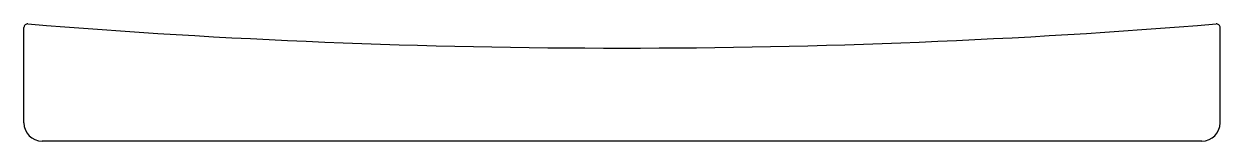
# Model space of a CAD drawing. Extents: x 77.6 to 176.6, y 21.1 to 30.8.
import ezdxf

# ---------------------------------------------------------------- set-up
doc = ezdxf.new("R2010")
doc.units = 0
doc.layers.get('0').update_dxf_attribs({"linetype": 'CONTINUOUS'})

msp = doc.modelspace()

# ---------------------------------------------------------------- linework, layer by layer
at = {"linetype": 'CONTINUOUS'}
for p, q in [((77.623, 22.605), (77.623, 30.505)), ((176.623, 22.605), (176.623, 30.505)), ((175.123, 21.105), (79.123, 21.105))]:
    msp.add_line(p, q, dxfattribs=at)
for centre, radius, start, end in [((77.923, 30.505), 0.3, 85.34437, 180), ((127.123, 634.665), 605.86, 265.34437, 274.65563), ((176.323, 30.505), 0.3, 0, 94.65563), ((79.123, 22.605), 1.5, 180, 270), ((175.123, 22.605), 1.5, 270, 0)]:
    msp.add_arc(centre, radius, start, end, dxfattribs=at)

doc.saveas('drawing.dxf')
